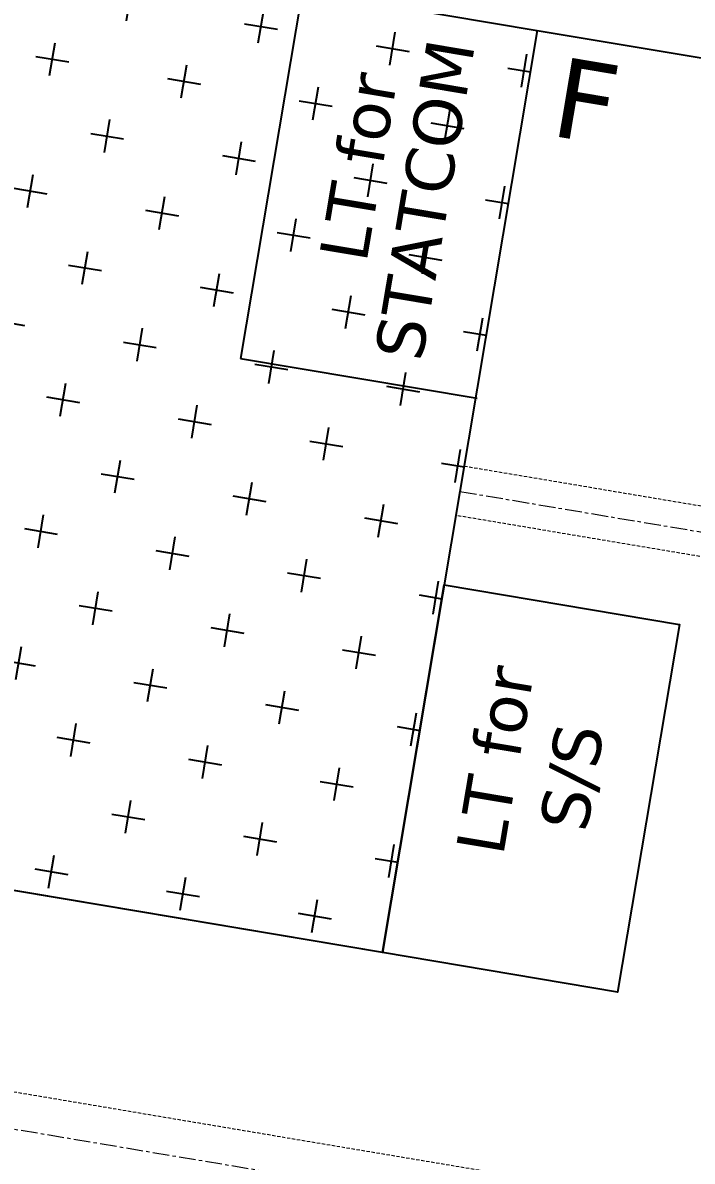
# Model space of a CAD drawing. Header units: feet. Extents: x 199174 to 214517, y 1645895 to 1656921.
# Drawn here: x 207574.4 to 207613.8, y 1653747.1 to 1653813.9 of the extents above; entities that cross this region are included whole.
import ezdxf

# ---------------------------------------------------------------- set-up
doc = ezdxf.new("R2010")
doc.units = ezdxf.units.FT
doc.header["$MEASUREMENT"] = 0
doc.linetypes.add('CENTER', pattern=[2, 1.25, -0.25, 0.25, -0.25])
doc.linetypes.add('HIDDEN', pattern=[0.375, 0.25, -0.125])
doc.layers.add('400 KV SUB', color=7, linetype='Continuous', true_color=0xffffdb)
doc.layers.add('E-LAY-CNTRL', color=1, linetype='CENTER', lineweight=0)
doc.layers.add('E-LAY-EXIST', color=8, linetype='HIDDEN', lineweight=0)
for name, color, linetype in [('E-LAY-DIM', 7, 'Continuous'), ('E-LAY-FENC', 7, 'FENCELINE1'), ('TXT', 222, 'Continuous')]:
    doc.layers.add(name, color=color, linetype=linetype)
doc.styles.get("Standard").update_dxf_attribs({"font": 'arial.ttf'})
doc.styles.add('STYLE1', font='verdana.ttf')
doc.linetypes.add('FENCELINE1', pattern='A,0.25,-0.1,[133,ltypeshp.shx,S=0.1,R=0,X=-0.1,Y=0],-0.1,1', length=1.45)
doc.linetypes.add('PALLAV1', pattern='A,0.5,["X",Standard,S=0.1,R=0,X=-0.1,Y=-0.05],0.1', length=0.6)

# ---------------------------------------------------------------- blocks, each defined once
blk = doc.blocks.new('400kv')
at = {"layer": 'E-LAY-DIM', "lineweight": -2}
h = blk.add_hatch(dxfattribs=at)
h.set_pattern_fill('CROSS', color=256, scale=20, angle=-102.746015592309)
h.set_pattern_definition([(257.253984407691, (-580.2543092871783, 776.0914464846719), (3.773640287511391, -5.97993636926606), [2.5, -7.5]), (347.253984407691, (-581.7492933794856, 775.1480364128947), (5.97993636926606, 3.77364028751139), [2.5, -7.5])])
h.paths.add_polyline_path([(146.7745371108176, 243.1681393235922), (78.49950051342603, 258.6122118958738), (104.5042446779553, 373.5737838018686), (219.9823307064362, 365.2403544764966), (207.9400004147319, 312.0037138469052), (164.4495784264291, 321.305825289106)])
at = {"layer": 'E-LAY-CNTRL'}
blk.add_line((112.6370188121218, 250.8901756096166, -0.3105834067972145), (105.7720445101149, 220.5415503026452, -0.3105834067972145), dxfattribs=at)
at = {"layer": 'E-LAY-CNTRL', "elevation": -0.3105834067972145}
for points in [[(32.89372071751859, 136.917143013794), (97.86055897448232, 424.1220391866663)], [(32.89372071751859, 136.917143013794), (86.71671361092012, 374.8574137797114)]]:
    blk.add_lwpolyline(points, dxfattribs=at)
at = {"layer": 'E-LAY-DIM', "linetype": 'FENCELINE1', "lineweight": -2}
blk.add_line((78.49950051342603, 258.6122118958738, -0.3105834067972145), (104.5042446779553, 373.5737838018686, -0.3105834067972145), dxfattribs=at)
at = {"layer": 'E-LAY-EXIST'}
for p, q in [((58.56397594732698, 237.9356799297966, -0.2377495189896407), (100.5327088333317, 423.4707297251268, -0.2377495189896834)), ((105.4395989348413, 227.3322359865997, -0.2905330628372562), (110.8594493033597, 251.2922685833182, -0.2529342584797956)), ((114.5173397205072, 250.4648398791905, -0.1820418645645168), (109.0868474781746, 226.457764624618, -0.1820425706202796))]:
    blk.add_line(p, q, dxfattribs=at)
at = {"layer": 'E-LAY-FENC', "linetype": 'PALLAV1', "ltscale": 0.5}
for p, q in [((123.4989157152595, 266.7426464240998, -0.3041373962389485), (119.5343865624163, 249.2162866033614, -0.3041373962389485)), ((150.7146035301266, 260.5863544810563, -0.3041373962389485), (123.4989157152595, 266.7426464240998, -0.3041373962389485)), ((146.7745371108176, 243.1681393235922, -0.3105834067972145), (78.49950051342603, 258.6122118958738, -0.3105834067972145)), ((146.7745371108176, 243.1681393235922, -0.3041373962389485), (141.1146332247881, 218.1468799926806, -0.3041373962389485)), ((101.7751219089841, 235.0377047951333, -0.3105834067972145), (74.55943409411702, 241.1939967384096, -0.3105834067972145))]:
    blk.add_line(p, q, dxfattribs=at)
at = {"layer": 'E-LAY-FENC', "linetype": 'Continuous', "ltscale": 5, "elevation": -0.3105834067972145}
blk.add_lwpolyline([(146.7745371108176, 243.1681393235922), (78.49950051342603, 258.6122118958738), (104.5042446779553, 373.5737838018686), (219.9823307064362, 365.2403544764966), (207.9400004147319, 312.0037138469052), (164.4495784264291, 321.305825289106), (146.7745371108176, 243.1681393235922)], dxfattribs=at)
at = {"layer": 'E-LAY-FENC', "linetype": 'PALLAV1', "ltscale": 0.5, "elevation": -0.3105834067972145}
blk.add_lwpolyline([(105.7151883282932, 252.4559199528303), (101.7751219089841, 235.0377047951333), (74.55943409411702, 241.1939967384096), (78.49950051342603, 258.6122118958738)], close=True, dxfattribs=at)
at = {"layer": 'TXT', "linetype": 'Continuous', "style": 'STYLE1'}
for s, height, rotation, p in [('LT for', 3.6, 347.2539837020024, (130.0414627827704, 256.9325665230863, -1.177567105678149)), ('STATCOM', 3.6, 347.2539837020024, (122.4290869372198, 253.2094161109999, -1.177567105678149)), ('LT for', 3.6, 347.2539837020024, (85.13110353483353, 249.1958298671525, -1.184013116236415)), ('S/S', 3.6, 347.2539837020024, (86.54635949269868, 242.8527318511624, -1.184013116236415)), ('F', 6, 257.2539797133209, (138.8951488842722, 242.7759729214013, -0.3105834067972145))]:
    blk.add_text(s, height=height, rotation=rotation, dxfattribs=at).set_placement(p)

msp = doc.modelspace()

# ---------------------------------------------------------------- block references
at = {"layer": '400 KV SUB', "lineweight": -2, "xscale": 0.7840800000301468, "yscale": 0.7840800000301468, "zscale": 0.7840800000301468, "rotation": 93.2111979021931}
msp.add_blockref('400kv', (207801.472137672, 1653709.246089351, 0.243522237610923), dxfattribs=at)

doc.saveas('drawing.dxf')
